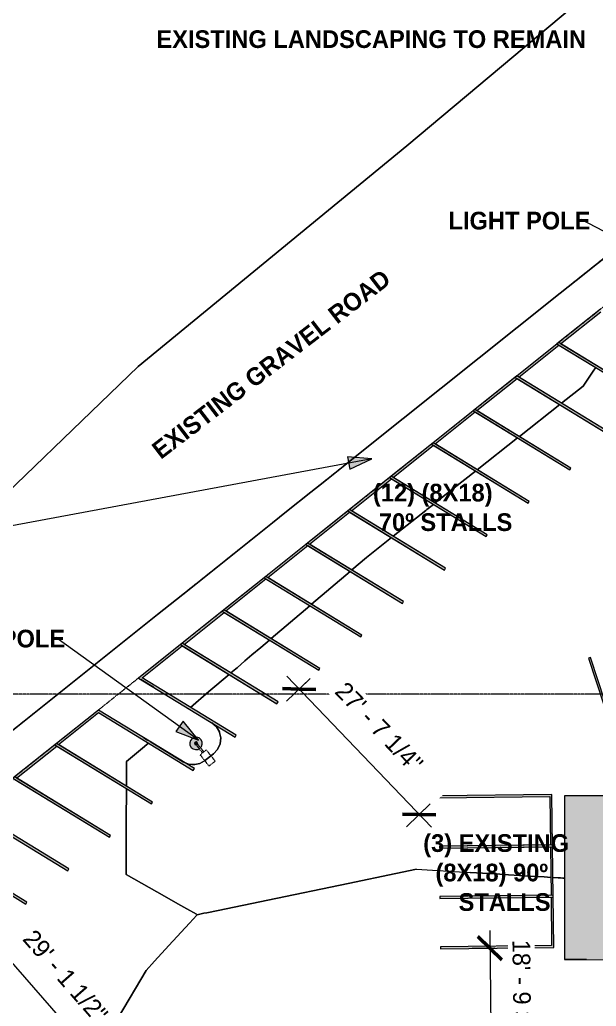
# Model space of a CAD drawing. Header units: inches. Extents: x -5728 to 634, y 9881 to 15115.
# Drawn here: x -3215 to -2115, y 12081 to 13962 of the extents above; entities that cross this region are included whole.
import ezdxf

# ---------------------------------------------------------------- set-up
doc = ezdxf.new("R2010")
doc.units = ezdxf.units.IN
doc.header["$MEASUREMENT"] = 0
for name, pattern in [('Aligning Line 1_8_', [0.25, 0.125, -0.125]), ('Dash_2_', [0.25, 0.125, -0.125]), ('Double Dash 3_8_', [1, 0.375, -0.125, 0.125, -0.125, 0.125, -0.125])]:
    doc.linetypes.add(name, pattern=pattern)
for name, color, linetype, lineweight in [('A-ANNO-DIMS', 211, 'Continuous', 9), ('A-ANNO-DIMS-360', 211, 'Continuous', 9), ('A-ROOF', 132, 'Continuous', 9), ('C-PRKG', 3, 'Continuous', 9), ('C-PRKG-IDEN', 70, 'Continuous', 9), ('C-PROP-LINE', 91, 'Double Dash 3_8_', 9), ('C-TOPO', 7, 'Continuous', 9), ('E-LITE-EQPM', 33, 'Continuous', 9), ('E-LITE-EQPM-HDLN', 30, 'Dash_2_', 9), ('G-ANNO-SYMB', 111, 'Aligning Line 1_8_', 9), ('G-ANNO-TEXT', 231, 'Continuous', 9)]:
    doc.layers.add(name, color=color, linetype=linetype, lineweight=lineweight)
doc.styles.add('Century Gothic', font='', dxfattribs={"height": 33.75})
doc.styles.add('Century Gothic_B', font='', dxfattribs={"height": 33.75})
doc.styles.get('Century Gothic').set_extended_font_data('Century Gothic')
doc.styles.get('Century Gothic_B').set_extended_font_data('Century Gothic', bold=True)
doc.dimstyles.new('OD__1_16__Tol__', dxfattribs={"dimscale": 12, "dimtxt": 35.240679, "dimasz": 3.75, "dimexe": 2.8125, "dimexo": 1.875, "dimgap": 2.8125, "dimtad": 1, "dimdec": 4, "dimrnd": 0.0625, "dimzin": 3, "dimdsep": 46, "dimlunit": 4, "dimtxsty": 'Century Gothic', "dimblk1": 'OBLIQUE', "dimblk2": 'OBLIQUE', "dimsah": 1, "dimcen": 0.09, "dimdle": 2.8125, "dimazin": 0, "dimtfac": 1, "dimtdec": 4, "dimtix": 1, "dimtmove": 0, "dimatfit": 3, "dimfxl": 1, "dimtvp": 1, "dimtfill": 1, "dimfrac": 2, "dimtolj": 1, "dimtzin": 0, "dimarcsym": 2})

# ---------------------------------------------------------------- blocks, each defined once
blk = doc.blocks.new('Walls 1 - Walls 1-1277454-SITE PLAN')
at = {"layer": 'A-ROOF'}
blk.add_hatch(color=254, dxfattribs=at).paths.add_polyline_path([(-1117.1, 10379.2), (-1117, 11208.4), (-1069, 11208.4), (-1069, 11353), (-1117, 11353), (-1116.8, 12482.2), (-2175.1, 12482.3), (-2175.2, 12169.9), (-1958, 12169), (-1956.8, 11915.8), (-1585.5, 11918.8), (-1585.5, 11790.1), (-1578.7, 11790.1), (-1577.8, 11774.1), (-1577.8, 10643), (-1938.6, 10642.4), (-1938.6, 10381.4), (-1197.1, 10379.4)], flags=0)
for p, q in [((-2175.1, 12482.3), (-2175.2, 12169.9)), ((-1116.8, 12482.2), (-2175.1, 12482.3)), ((-2175.2, 12169.9), (-1958, 12169))]:
    blk.add_line(p, q, dxfattribs=at)
blk = doc.blocks.new('321723 - Pavement Markings - Parking - Angled - _8X18_ 70º-1523153-SITE PLAN')
at = {"layer": 'C-PRKG'}
h = blk.add_hatch(color=256, dxfattribs=at)
h.paths.add_polyline_path([(993.3, -203), (997.1, -201.6), (959.1, -103.1), (925.2, -4), (919.4, 0), (964.5, -123.9)], flags=0)
h.paths.add_polyline_path([(1099.2, -201.6), (1027.3, -4), (1061.3, -103.1), (1098.4, -199.4)], flags=0)
h.paths.add_polyline_path([(1025.9, 0), (1024.5, -2), (1027.3, -4)], flags=0)
h.paths.add_polyline_path([(1021.6, 0), (1021.8, -0.2), (1022.3, 0)], flags=0)
h.paths.add_polyline_path([(923.7, 0), (925.2, -4), (1023.1, -4), (1021.6, 0), (936.8, 0)], flags=0)
h.paths.add_polyline_path([(919.4, 0), (922.3, -2), (923.7, 0), (920.1, 0)], flags=0)
h = blk.add_hatch(color=256, dxfattribs=at)
h.paths.add_polyline_path([(1027.3, -4), (1024.5, -2), (1025.9, 0)], flags=0)
h.paths.add_polyline_path([(1095.5, -203), (1099.2, -201.6), (1061.3, -103.1), (1027.3, -4), (1125.2, -4), (1123.8, 0), (1021.6, 0), (1093.9, -198.6)], flags=0)
h.paths.add_polyline_path([(1201.4, -201.6), (1129.5, -4), (1163.4, -103.1), (1200.5, -199.4)], flags=0)
h.paths.add_polyline_path([(1126.6, -2), (1129.5, -4), (1128, 0), (1126.8, -1.8)], flags=0)
h = blk.add_hatch(color=256, dxfattribs=at)
h.paths.add_polyline_path([(1129.5, -4), (1126.6, -2), (1128, 0)], flags=0)
h.paths.add_polyline_path([(1197.6, -203), (1201.4, -201.6), (1163.4, -103.1), (1129.5, -4), (1227.4, -4), (1299.8, -203), (1303.6, -201.6), (1230.2, 0), (1123.8, 0), (1195.8, -197.9)], flags=0)
h = blk.add_hatch(color=256, dxfattribs=at)
h.paths.add_polyline_path([(789, -203), (792.8, -201.6), (754.8, -103.1), (720.8, -4), (715.1, 0), (787.6, -199.2)], flags=0)
h.paths.add_polyline_path([(894.9, -201.6), (824.4, -8.2), (857, -103.1), (894.1, -199.4)], flags=0)
h.paths.add_polyline_path([(817.3, 0), (817.5, -0.2), (818, 0)], flags=0)
h.paths.add_polyline_path([(719.4, 0), (720.8, -4), (818.7, -4), (817.3, 0), (791.3, 0)], flags=0)
h.paths.add_polyline_path([(715.1, 0), (718, -2), (719.4, 0), (715.8, 0)], flags=0)
h.paths.add_polyline_path([(820.1, -2), (823, -4), (821.5, 0), (820.3, -1.8)], flags=0)
h = blk.add_hatch(color=256, dxfattribs=at)
h.paths.add_polyline_path([(891.2, -203), (894.9, -201.6), (856.2, -101), (823, -4), (817.3, 0), (885.2, -186.6)], flags=0)
h.paths.add_polyline_path([(997.1, -201.6), (927.7, -11.4), (959.1, -103.1), (996.2, -199.4)], flags=0)
h.paths.add_polyline_path([(821.5, 0), (823, -4), (920.9, -4), (919.4, 0), (830.8, 0)], flags=0)
h.paths.add_polyline_path([(817.5, -0.2), (820.1, -2), (821.5, 0), (818.2, -0.1)], flags=0)
h.paths.add_polyline_path([(922.3, -2), (925.2, -4), (923.7, 0), (922.4, -1.8)], flags=0)
for p, q in [((817.3, 0), (891.2, -203)), ((894.9, -201.6), (821.5, 0)), ((919.4, 0), (993.3, -203)), ((997.1, -201.6), (923.7, 0)), ((1021.6, 0), (1095.5, -203)), ((1128, 0), (1021.6, 0)), ((1099.2, -201.6), (1025.9, 0)), ((1123.8, 0), (1197.6, -203)), ((1230.2, 0), (1123.8, 0)), ((1201.4, -201.6), (1128, 0)), ((1303.6, -201.6), (1230.2, 0)), ((818.7, -4), (891.2, -203)), ((894.9, -201.6), (823, -4)), ((920.9, -4), (993.3, -203)), ((997.1, -201.6), (925.2, -4)), ((1023.1, -4), (1095.5, -203)), ((1099.2, -201.6), (1027.3, -4)), ((1027.3, -4), (1125.2, -4)), ((1125.2, -4), (1197.6, -203)), ((1201.4, -201.6), (1129.5, -4)), ((1129.5, -4), (1227.4, -4)), ((1227.4, -4), (1299.8, -203)), ((891.2, -203), (894.9, -201.6)), ((891.2, -203), (894.9, -201.6)), ((993.3, -203), (997.1, -201.6)), ((993.3, -203), (997.1, -201.6)), ((1095.5, -203), (1099.2, -201.6)), ((1095.5, -203), (1099.2, -201.6)), ((1197.6, -203), (1201.4, -201.6)), ((1197.6, -203), (1201.4, -201.6)), ((1299.8, -203), (1303.6, -201.6))]:
    blk.add_line(p, q, dxfattribs=at)
blk = doc.blocks.new('321723 - Pavement Markings - Parking - Angled - EXISTING _8X18_ 70º-1523180-SITE PLAN')
at = {"layer": 'C-PRKG'}
h = blk.add_hatch(color=254, dxfattribs=at)
h.paths.add_polyline_path([(0, 0), (102.2, 0), (103.6, 4), (5.7, 4), (77.6, 201.6), (73.9, 203), (3.5, 9.6)], flags=0)
h.paths.add_polyline_path([(106.4, 0), (107.9, 4), (105, 2), (105.6, 1.1)], flags=0)
for p, q in [((73.9, 203), (0, 0)), ((5.7, 4), (77.6, 201.6)), ((77.6, 201.6), (73.9, 203))]:
    blk.add_line(p, q, dxfattribs=at)
blk = doc.blocks.new('321723 - Pavement Markings - Parking - Angled - EXISTING _8X18_ 90º-1523258-SITE PLAN')
at = {"layer": 'C-PRKG'}
h = blk.add_hatch(color=254, dxfattribs=at)
h.paths.add_polyline_path([(100, -216), (99.8, -0.2), (96, 0), (98, -2), (96, -4), (96, -216)], flags=0)
h.paths.add_polyline_path([(96, -4), (96, 0), (0, 0), (0, -216), (4, -216), (4, -4), (96, -4)], flags=0)
h = blk.add_hatch(color=254, dxfattribs=at)
h.paths.add_polyline_path([(196, -216), (196, 0), (192, 0), (194, -2), (192, -4), (192, -216)], flags=0)
h.paths.add_polyline_path([(96, 0), (96, -4), (98, -2), (96, 0)], flags=0)
h.paths.add_polyline_path([(192, -4), (192, 0), (100, 0), (100, -4), (192, -4)], flags=0)
h = blk.add_hatch(color=254, dxfattribs=at)
h.paths.add_polyline_path([(292, -216), (292, 0), (196, 0), (196, -4), (288, -4), (288, -216)], flags=0)
h.paths.add_polyline_path([(194, -2), (192, 0), (192, -4)], flags=0)
for p, q in [((0, 0), (0, -216)), ((100, 0), (0, 0)), ((96, 0), (96, -216)), ((196, 0), (96, 0)), ((100, -216), (100, 0)), ((192, 0), (192, -216)), ((292, 0), (192, 0)), ((196, -216), (196, 0)), ((292, -216), (292, 0)), ((4, -216), (4, -4)), ((4, -4), (96, -4)), ((96, -4), (96, -216)), ((100, -216), (100, -4)), ((100, -4), (192, -4)), ((192, -4), (192, -216)), ((196, -216), (196, -4)), ((196, -4), (288, -4)), ((288, -4), (288, -216)), ((0, -216), (4, -216)), ((96, -216), (100, -216)), ((96, -216), (100, -216)), ((192, -216), (196, -216)), ((192, -216), (196, -216)), ((288, -216), (292, -216))]:
    blk.add_line(p, q, dxfattribs=at)
blk = doc.blocks.new('321723 - Pavement Markings - Parking - Angled - _8X18_ 70º-V6-SITE PLAN')
at = {"layer": 'C-PRKG'}
h = blk.add_hatch(color=256, dxfattribs=at)
h.paths.add_polyline_path([(73.9, -203), (77.6, -201.6), (5.7, -4), (103.6, -4), (102.2, 0), (0, 0), (65.5, -179.9)], flags=0)
h.paths.add_polyline_path([(179.8, -201.6), (107.9, -4), (141.8, -103.1), (178.9, -199.4)], flags=0)
h.paths.add_polyline_path([(105, -2), (107.9, -4), (106.4, 0), (105.1, -1.8)], flags=0)
h = blk.add_hatch(color=256, dxfattribs=at)
h.paths.add_polyline_path([(107.9, -4), (105, -2), (106.4, 0)], flags=0)
h.paths.add_polyline_path([(210, -4), (244, -103.1), (281.1, -199.3), (216.5, -21.6)], flags=0)
h.paths.add_polyline_path([(208.6, 0), (207.2, -2), (210, -4)], flags=0)
h.paths.add_polyline_path([(204.3, 0), (204.6, -0.2), (205, 0)], flags=0)
h.paths.add_polyline_path([(176, -203), (179.8, -201.6), (141.8, -103.1), (107.9, -4), (205.8, -4), (204.3, 0), (102.2, 0), (163.7, -169)], flags=0)
h = blk.add_hatch(color=256, dxfattribs=at)
h.paths.add_polyline_path([(210, -4), (207.2, -2), (208.6, 0)], flags=0)
h.paths.add_polyline_path([(278.2, -203), (282, -201.6), (242.6, -99.1), (210, -4), (307.9, -4), (306.5, 0), (204.3, 0), (249.7, -124.6)], flags=0)
h.paths.add_polyline_path([(384.1, -201.6), (314.5, -10.8), (347.4, -106.5), (383.2, -199.4)], flags=0)
h.paths.add_polyline_path([(309.3, -2), (312.2, -4), (310.7, 0), (309.5, -1.8)], flags=0)
h = blk.add_hatch(color=256, dxfattribs=at)
h.paths.add_polyline_path([(312.2, -4), (309.3, -2), (310.7, 0)], flags=0)
h.paths.add_polyline_path([(380.4, -203), (384.1, -201.6), (346.2, -103.1), (312.2, -4), (410.1, -4), (408.6, 0), (326.1, 0), (326.1, 0), (306.5, 0), (354.4, -131.7)], flags=0)
h.paths.add_polyline_path([(486.3, -201.6), (414.4, -4), (448.3, -103.1), (485.5, -199.7)], flags=0)
h.paths.add_polyline_path([(411.5, -2), (414.4, -4), (412.9, 0), (411.6, -1.8)], flags=0)
h = blk.add_hatch(color=256, dxfattribs=at)
h.paths.add_polyline_path([(414.4, -4), (411.5, -2), (412.9, 0)], flags=0)
h.paths.add_polyline_path([(516.5, -4), (550.5, -103.1), (587.6, -199.3), (527.1, -33.1)], flags=0)
h.paths.add_polyline_path([(515.1, 0), (513.7, -2), (516.5, -4)], flags=0)
h.paths.add_polyline_path([(510.8, 0), (511, -0.2), (511.5, 0)], flags=0)
h.paths.add_polyline_path([(482.5, -203), (486.3, -201.6), (448.3, -103.1), (414.4, -4), (512.3, -4), (510.8, 0), (408.6, 0), (458.1, -135.9)], flags=0)
h = blk.add_hatch(color=256, dxfattribs=at)
h.paths.add_polyline_path([(516.5, -4), (513.7, -2), (515.1, 0), (515.3, -0.7)], flags=0)
h.paths.add_polyline_path([(584.7, -203), (588.4, -201.6), (550.5, -103.1), (516.5, -4), (614.4, -4), (613, 0), (510.8, 0), (571.2, -166)], flags=0)
h.paths.add_polyline_path([(690.6, -201.6), (618.7, -4), (652.6, -103.1), (689.7, -199.4)], flags=0)
h.paths.add_polyline_path([(615.8, -2), (618.7, -4), (617.2, 0), (615.9, -1.8)], flags=0)
h = blk.add_hatch(color=256, dxfattribs=at)
h.paths.add_polyline_path([(618.7, -4), (615.8, -2), (617.2, 0), (618.5, -3.5)], flags=0)
h.paths.add_polyline_path([(686.8, -203), (690.6, -201.6), (652.6, -103.1), (618.7, -4), (716.6, -4), (715.1, 0), (613, 0), (662.4, -135.8)], flags=0)
h.paths.add_polyline_path([(792.8, -201.6), (721.6, -6.2), (754.8, -103.1), (791.9, -199.4)], flags=0)
h.paths.add_polyline_path([(718, -2), (720.8, -4), (719.4, 0), (718.1, -1.8)], flags=0)
h = blk.add_hatch(color=256, dxfattribs=at)
h.paths.add_polyline_path([(720.8, -4), (718, -2), (719.4, 0)], flags=0)
h.paths.add_polyline_path([(823, -4), (857, -103.1), (894.1, -199.3), (824.8, -8.9)], flags=0)
h.paths.add_polyline_path([(821.5, 0), (820.1, -2), (823, -4), (822.1, -1.5)], flags=0)
h.paths.add_polyline_path([(817.3, 0), (817.5, -0.2), (818, 0)], flags=0)
h.paths.add_polyline_path([(789, -203), (792.8, -201.6), (754.8, -103.1), (720.8, -4), (818.7, -4), (817.3, 0), (715.1, 0), (769.9, -150.5)], flags=0)
h = blk.add_hatch(color=256, dxfattribs=at)
h.paths.add_polyline_path([(823, -4), (820.1, -2), (821.5, 0), (822.5, -2.7)], flags=0)
h.paths.add_polyline_path([(891.2, -203), (894.9, -201.6), (857, -103.1), (823, -4), (920.9, -4), (919.4, 0), (817.3, 0), (859.6, -116.4)], flags=0)
h.paths.add_polyline_path([(997.1, -201.6), (925.2, -4), (959.1, -103.1), (996.2, -199.4)], flags=0)
h.paths.add_polyline_path([(922.3, -2), (925.2, -4), (923.7, 0), (922.4, -1.8)], flags=0)
h = blk.add_hatch(color=256, dxfattribs=at)
h.paths.add_polyline_path([(925.2, -4), (922.3, -2), (923.7, 0)], flags=0)
h.paths.add_polyline_path([(1027.3, -4), (1061.3, -103.1), (1098.4, -199.3), (1035.7, -26.9)], flags=0)
h.paths.add_polyline_path([(1025.9, 0), (1024.5, -2), (1027.3, -4)], flags=0)
h.paths.add_polyline_path([(1021.6, 0), (1021.8, -0.2), (1022.3, 0)], flags=0)
h.paths.add_polyline_path([(993.3, -203), (997.1, -201.6), (959.1, -103.1), (925.2, -4), (1023.1, -4), (1021.6, 0), (919.4, 0), (992.1, -199.5)], flags=0)
h = blk.add_hatch(color=256, dxfattribs=at)
h.paths.add_polyline_path([(1027.3, -4), (1024.5, -2), (1025.9, 0)], flags=0)
h.paths.add_polyline_path([(1095.5, -203), (1099.2, -201.6), (1061.3, -103.1), (1027.3, -4), (1125.2, -4), (1123.8, 0), (1021.6, 0), (1074.3, -144.7)], flags=0)
h.paths.add_polyline_path([(1201.4, -201.6), (1129.5, -4), (1163.4, -103.1), (1201.3, -201.3)], flags=0)
h.paths.add_polyline_path([(1126.6, -2), (1129.5, -4), (1128, 0), (1126.8, -1.8)], flags=0)
for p, q in [((0, 0), (73.9, -203)), ((106.4, 0), (0, 0)), ((102.2, 0), (176, -203)), ((208.6, 0), (102.2, 0)), ((179.8, -201.6), (106.4, 0)), ((204.3, 0), (278.2, -203)), ((310.7, 0), (204.3, 0)), ((282, -201.6), (208.6, 0)), ((306.5, 0), (380.4, -203)), ((412.9, 0), (306.5, 0)), ((384.1, -201.6), (310.7, 0)), ((408.6, 0), (482.5, -203)), ((515.1, 0), (408.6, 0)), ((486.3, -201.6), (412.9, 0)), ((510.8, 0), (584.7, -203)), ((617.2, 0), (510.8, 0)), ((588.4, -201.6), (515.1, 0)), ((613, 0), (686.8, -203)), ((719.4, 0), (613, 0)), ((690.6, -201.6), (617.2, 0)), ((715.1, 0), (789, -203)), ((821.5, 0), (715.1, 0)), ((792.8, -201.6), (719.4, 0)), ((817.3, 0), (891.2, -203)), ((923.7, 0), (817.3, 0)), ((894.9, -201.6), (821.5, 0)), ((919.4, 0), (993.3, -203)), ((1025.9, 0), (919.4, 0)), ((997.1, -201.6), (923.7, 0)), ((1021.6, 0), (1095.5, -203)), ((1128, 0), (1021.6, 0)), ((1099.2, -201.6), (1025.9, 0)), ((77.6, -201.6), (5.7, -4)), ((5.7, -4), (103.6, -4)), ((103.6, -4), (176, -203)), ((179.8, -201.6), (107.9, -4)), ((107.9, -4), (205.8, -4)), ((205.8, -4), (278.2, -203)), ((282, -201.6), (210, -4)), ((210, -4), (307.9, -4)), ((307.9, -4), (380.4, -203)), ((384.1, -201.6), (312.2, -4)), ((312.2, -4), (410.1, -4)), ((410.1, -4), (482.5, -203)), ((486.3, -201.6), (414.4, -4)), ((414.4, -4), (512.3, -4)), ((512.3, -4), (584.7, -203)), ((588.4, -201.6), (516.5, -4)), ((516.5, -4), (614.4, -4)), ((614.4, -4), (686.8, -203)), ((690.6, -201.6), (618.7, -4)), ((618.7, -4), (716.6, -4)), ((716.6, -4), (789, -203)), ((792.8, -201.6), (720.8, -4)), ((720.8, -4), (818.7, -4)), ((818.7, -4), (891.2, -203)), ((894.9, -201.6), (823, -4)), ((823, -4), (920.9, -4)), ((920.9, -4), (993.3, -203)), ((997.1, -201.6), (925.2, -4)), ((925.2, -4), (1023.1, -4)), ((1023.1, -4), (1095.5, -203)), ((1099.2, -201.6), (1027.3, -4)), ((1027.3, -4), (1125.2, -4)), ((73.9, -203), (77.6, -201.6)), ((176, -203), (179.8, -201.6)), ((176, -203), (179.8, -201.6)), ((278.2, -203), (282, -201.6)), ((278.2, -203), (282, -201.6)), ((380.4, -203), (384.1, -201.6)), ((380.4, -203), (384.1, -201.6)), ((482.5, -203), (486.3, -201.6)), ((482.5, -203), (486.3, -201.6)), ((584.7, -203), (588.4, -201.6)), ((584.7, -203), (588.4, -201.6)), ((686.8, -203), (690.6, -201.6)), ((686.8, -203), (690.6, -201.6)), ((789, -203), (792.8, -201.6)), ((789, -203), (792.8, -201.6)), ((891.2, -203), (894.9, -201.6)), ((891.2, -203), (894.9, -201.6))]:
    blk.add_line(p, q, dxfattribs=at)
blk = doc.blocks.new('265613 - Lighting Poles and Standards - Parking Lot - Generic - 265613 - Lighting Poles and Standards - Parking Lot - Generic-1566120-SITE PLAN')
at = {"layer": 'E-LITE-EQPM'}
h = blk.add_hatch(color=256, dxfattribs=at)
h.paths.add_polyline_path([(6.6, -22.5), (4.3, -21.3), (2.3, -20.7), (-0.4, -20.5), (-2.4, -20.7), (-4.9, -21.5), (-7.1, -22.8), (-8.5, -24), (-10, -25.8), (-11.3, -28.4), (-11.8, -30.1), (-12, -32.4), (-11.8, -34.8), (-11.1, -37), (-10, -39.1), (-8.5, -40.9), (-6.7, -42.4), (-4.3, -43.6), (-2.4, -44.2), (0.3, -44.4), (2.3, -44.2), (4.9, -43.3), (6.6, -42.4), (8.4, -40.9), (9.9, -39.1), (11, -37), (11.7, -34.8), (11.9, -32.1), (11.7, -30.1), (11, -27.8), (9.6, -25.4), (8.4, -24)], flags=0)
h.paths.add_polyline_path([(2.1, -30.3), (2.6, -30.9), (2.9, -31.7), (2.9, -32.5), (2.9, -33.2), (2.6, -33.9), (1.8, -34.8), (1.5, -35), (0.7, -35.3), (-0.2, -35.4), (-1, -35.3), (-1.9, -34.8), (-2.2, -34.5), (-2.6, -33.9), (-2.9, -33.2), (-3, -32.3), (-2.9, -31.7), (-2.6, -30.9), (-2.1, -30.3), (-1.5, -29.8), (-0.8, -29.5), (0.1, -29.5), (0.8, -29.6), (1.5, -29.8)], flags=0)
blk.add_hatch(color=256, dxfattribs=at).paths.add_polyline_path([(2.1, -30.3), (1.5, -29.8), (0.7, -29.5), (0, -29.4), (-0.8, -29.5), (-1.5, -29.8), (-2.2, -30.3), (-2.7, -31), (-2.9, -31.7), (-3, -32.4), (-2.9, -33.2), (-2.6, -33.9), (-1.9, -34.8), (-1.5, -35), (-0.8, -35.3), (0, -35.4), (0.7, -35.3), (1.8, -34.8), (2.1, -34.6), (2.6, -33.9), (2.9, -33.2), (3, -32.4), (2.9, -31.7), (2.6, -30.9), (2.1, -30.4)], flags=0)
blk.add_line((-1.7, -10.7), (1.6, -10.7), dxfattribs=at)
for radius, start, end in [(12, 360, 180), (12, 180, 360), (3, 360, 180), (3, 180, 360)]:
    blk.add_arc((0, -32.4), radius, start, end, dxfattribs=at)
at = {"layer": 'E-LITE-EQPM-HDLN'}
for p, q in [((-7.5, -10.7), (-7.5, 16.9)), ((-7.5, 16.9), (7.4, 16.9)), ((7.4, 16.9), (7.4, -10.7)), ((7.4, -10.7), (-7.5, -10.7)), ((-1.5, -10.7), (-1.5, -29.8)), ((1.5, -10.7), (1.5, -29.8))]:
    blk.add_line(p, q, dxfattribs=at)
blk = doc.blocks.new('Family - ___-1416994-SITE PLAN')
at = {"layer": 'C-PROP-LINE'}
blk.add_line((-933.8, 14438.2), (-4387, 11682.6), dxfattribs=at)
blk = doc.blocks.new('Family - ___-1442676-SITE PLAN')
at = {"layer": 'C-PROP-LINE'}
blk.add_line((-924.2, 14353.7), (-4154.5, 11776), dxfattribs=at)
blk = doc.blocks.new('DIMBLOCK2-SITE PLAN')
at = {"layer": 'A-ANNO-DIMS-360', "lineweight": 50}
for p, q in [((-2317.7, 12191.3), (-2340.4, 12213.6)), ((-2317.7, 12191.3), (-2294.9, 12169.1)), ((-2315.1, 11966.2), (-2337.8, 11988.4)), ((-2315.1, 11966.2), (-2292.3, 11944))]:
    blk.add_line(p, q, dxfattribs=at)
at = {"layer": 'A-ANNO-DIMS-360'}
for p, q in [((-2318, 12225.1), (-2314.7, 11932.4)), ((-2308.3, 12191.4), (-2351.4, 12191)), ((-2317.7, 12191.3), (-2308.3, 12191.4)), ((-2314.5, 11966.2), (-2348.8, 11965.8)), ((-2315.1, 11966.2), (-2314.5, 11966.2))]:
    blk.add_line(p, q, dxfattribs=at)
at = {"layer": 'A-ANNO-DIMS-360', "color": 0, "insert": (-2240.8, 12208), "char_height": 33.75, "width": 308.104, "attachment_point": 1, "rotation": 270.6523, "line_spacing_factor": 0.984502, "style": 'Century Gothic', "bg_fill": 3, "box_fill_scale": 1.25, "bg_fill_color": 256, "bg_fill_true_color": 13158600, "bg_fill_transparency": 0}
blk.add_mtext('18\' - 9 3/16"', dxfattribs=at)
blk = doc.blocks.new('_Oblique')
at = {"color": 0, "linetype": 'ByBlock', "lineweight": -2}
blk.add_line((-0.5, -0.5), (0.5, 0.5), dxfattribs=at)
blk = doc.blocks.new('DIMBLOCK3-SITE PLAN')
at = {"layer": 'A-ANNO-DIMS-360'}
for p, q in [((-3305, 12249.7), (-3030.4, 11935.9)), ((-3425.7, 12099.2), (-3257.3, 12246.5)), ((-3282.7, 12224.3), (-3425.7, 12099.2)), ((-3195.5, 11836.2), (-3027.2, 11983.5)), ((-3052.6, 11961.3), (-3195.5, 11836.2))]:
    blk.add_line(p, q, dxfattribs=at)
at = {"layer": 'A-ANNO-DIMS-360', "lineweight": 50}
for p, q in [((-3282.7, 12224.3), (-3314.5, 12226.4)), ((-3282.7, 12224.3), (-3251, 12222.2)), ((-3052.6, 11961.3), (-3084.3, 11963.4)), ((-3052.6, 11961.3), (-3020.8, 11959.2))]:
    blk.add_line(p, q, dxfattribs=at)
at = {"layer": 'A-ANNO-DIMS-360', "color": 0, "insert": (-3185.6, 12230.2), "char_height": 33.75, "width": 276.555, "attachment_point": 1, "rotation": 311.1855, "line_spacing_factor": 0.984502, "style": 'Century Gothic', "bg_fill": 3, "box_fill_scale": 1.25, "bg_fill_color": 256, "bg_fill_true_color": 13158600, "bg_fill_transparency": 0}
blk.add_mtext('29\' - 1 1/2"', dxfattribs=at)
blk = doc.blocks.new('DIMBLOCK4-SITE PLAN')
at = {"layer": 'A-ANNO-DIMS-360'}
for p, q in [((-2660.3, 12706.1), (-2705.9, 12662.4)), ((-2429.2, 12422), (-2704.9, 12710.2)), ((-2681.5, 12685.8), (-2660.3, 12706.1)), ((-2431.3, 12466.7), (-2476.9, 12423.1)), ((-2452.5, 12446.4), (-2431.3, 12466.7))]:
    blk.add_line(p, q, dxfattribs=at)
at = {"layer": 'A-ANNO-DIMS-360', "lineweight": 50}
for p, q in [((-2681.5, 12685.8), (-2713.3, 12686.5)), ((-2681.5, 12685.8), (-2649.7, 12685.1)), ((-2452.5, 12446.4), (-2484.3, 12447.1)), ((-2452.5, 12446.4), (-2420.7, 12445.7))]:
    blk.add_line(p, q, dxfattribs=at)
at = {"layer": 'A-ANNO-DIMS-360', "color": 0, "insert": (-2591, 12702.6), "char_height": 33.75, "width": 276.555, "attachment_point": 1, "rotation": 313.7305, "line_spacing_factor": 0.984502, "style": 'Century Gothic', "bg_fill": 3, "box_fill_scale": 1.25, "bg_fill_color": 256, "bg_fill_true_color": 13158600, "bg_fill_transparency": 0}
blk.add_mtext('27\' - 7 1/4"', dxfattribs=at)

msp = doc.modelspace()

# ---------------------------------------------------------------- hatches: boundary and pattern name
at = {"layer": 'G-ANNO-TEXT', "lineweight": 20}
msp.add_hatch(color=147, dxfattribs=at).paths.add_polyline_path([(-2542.70002, 13124.97155), (-2589.14565, 13128.60364), (-2584.73916, 13104.89422)], flags=0)
at = {"layer": 'G-ANNO-TEXT'}
msp.add_hatch(color=256, dxfattribs=at).paths.add_polyline_path([(-2873.34842, 12588.24982), (-2902.87257, 12624.28748), (-2916.93592, 12604.69727)], flags=0)

# ---------------------------------------------------------------- linework, layer by layer
at = {"layer": 'C-TOPO'}
for p, q in [((-2476.16803, 13722.06592), (-1986.70313, 14131.94531)), ((-1986.70313, 14131.94531), (-2476.16803, 13722.06592)), ((-2988.87854, 13301.0083), (-2476.16803, 13722.06592)), ((-2476.16803, 13722.06592), (-2988.87854, 13301.0083)), ((-2041.94952, 13553.87988), (-2153.21851, 13465.09131)), ((-2153.21851, 13465.09131), (-2041.94952, 13553.87988)), ((-2153.21851, 13465.09131), (-2183.26282, 13441.11768)), ((-2183.26282, 13441.11768), (-2153.21851, 13465.09131)), ((-2183.26282, 13441.11768), (-2265.38379, 13375.58789)), ((-2265.38379, 13375.58789), (-2183.26282, 13441.11768)), ((-2122.1751, 13397.74971), (-2121.7262, 13398.1084)), ((-2121.7262, 13398.1084), (-2122.1751, 13397.74971)), ((-2121.7262, 13398.1084), (-2117.71069, 13401.31201)), ((-2117.71069, 13401.31201), (-2121.7262, 13398.1084)), ((-2265.38379, 13375.58789), (-2337.87286, 13317.74414)), ((-2337.87286, 13317.74414), (-2265.38379, 13375.58789)), ((-2170.73438, 13359.00146), (-2168.14942, 13361.06386)), ((-2168.14942, 13361.06386), (-2170.73438, 13359.00146)), ((-2337.87286, 13317.74414), (-2555.4754, 13144.10449)), ((-2555.4754, 13144.10449), (-2337.87286, 13317.74414)), ((-3060.5636, 13231.94385), (-2988.87854, 13301.0083)), ((-2988.87854, 13301.0083), (-3060.5636, 13231.94385)), ((-2118.94666, 13294.02539), (-2139.58154, 13263.71191)), ((-2139.58154, 13263.71191), (-2118.94666, 13294.02539)), ((-2115.67444, 13298.83261), (-2118.94666, 13294.02539)), ((-2118.94666, 13294.02539), (-2115.67444, 13298.83261)), ((-2139.58154, 13263.71191), (-2181.04495, 13230.95466)), ((-2181.04495, 13230.95466), (-2139.58154, 13263.71191)), ((-3545.05298, 12765.16113), (-3060.5636, 13231.94385)), ((-3060.5636, 13231.94385), (-3545.05298, 12765.16113)), ((-2184.39104, 13228.31116), (-2261.35102, 13167.51062)), ((-2261.35102, 13167.51062), (-2184.39104, 13228.31116)), ((-2264.69711, 13164.86712), (-2341.65709, 13104.06658)), ((-2341.65709, 13104.06658), (-2264.69711, 13164.86712)), ((-2555.4754, 13144.10449), (-2594.69861, 13112.80664)), ((-2594.69861, 13112.80664), (-2555.4754, 13144.10449)), ((-2594.69861, 13112.80664), (-2635.84497, 13079.97363)), ((-2635.84497, 13079.97363), (-2594.69861, 13112.80664)), ((-2345.00318, 13101.42308), (-2385.61652, 13069.3374)), ((-2385.61652, 13069.3374), (-2345.00318, 13101.42308)), ((-2635.84497, 13079.97363), (-2658.96808, 13061.521)), ((-2658.96808, 13061.521), (-2635.84497, 13079.97363)), ((-2508.11572, 13089.78369), (-2507.81829, 13090.02029)), ((-2507.81829, 13090.02029), (-2508.11572, 13089.78369)), ((-2658.96808, 13061.521), (-2705.78833, 13024.16016)), ((-2705.78833, 13024.16016), (-2658.96808, 13061.521)), ((-2385.61652, 13069.3374), (-2421.96306, 13040.62248)), ((-2421.96306, 13040.62248), (-2385.61652, 13069.3374)), ((-2705.78833, 13024.16016), (-2732.65814, 13002.71924)), ((-2732.65814, 13002.71924), (-2705.78833, 13024.16016)), ((-2439.83789, 13026.50098), (-2502.26885, 12977.17827)), ((-2502.26885, 12977.17827), (-2439.83789, 13026.50098)), ((-2438.06323, 13027.90283), (-2439.83789, 13026.50098)), ((-2439.83789, 13026.50098), (-2438.06323, 13027.90283)), ((-2425.30914, 13037.97897), (-2438.06323, 13027.90283)), ((-2438.06323, 13027.90283), (-2425.30914, 13037.97897)), ((-2732.65814, 13002.71924), (-2891.60596, 12875.88574)), ((-2891.60596, 12875.88574), (-2732.65814, 13002.71924)), ((-2505.61492, 12974.53475), (-2553.36182, 12936.81299)), ((-2553.36182, 12936.81299), (-2505.61492, 12974.53475)), ((-2553.36182, 12936.81299), (-2581.32885, 12912.97328)), ((-2581.32885, 12912.97328), (-2553.36182, 12936.81299)), ((-2584.53225, 12910.24264), (-2658.21028, 12847.4379)), ((-2658.21028, 12847.4379), (-2584.53225, 12910.24264)), ((-2891.60596, 12875.88574), (-2951.66345, 12827.96191)), ((-2951.66345, 12827.96191), (-2891.60596, 12875.88574)), ((-2661.41367, 12844.70725), (-2735.09171, 12781.90251)), ((-2735.09171, 12781.90251), (-2661.41367, 12844.70725)), ((-2951.66345, 12827.96191), (-3407.65906, 12464.09326)), ((-3407.65906, 12464.09326), (-2951.66345, 12827.96191)), ((-2738.2951, 12779.17187), (-2754.78992, 12765.11133)), ((-2754.78992, 12765.11133), (-2738.2951, 12779.17187)), ((-2754.78992, 12765.11133), (-2771.62628, 12750.76025)), ((-2771.62628, 12750.76025), (-2754.78992, 12765.11133)), ((-2784.96039, 12739.39307), (-2800.15723, 12726.43945)), ((-2800.15723, 12726.43945), (-2784.96039, 12739.39307)), ((-2771.62628, 12750.76025), (-2784.96039, 12739.39307)), ((-2784.96039, 12739.39307), (-2771.62628, 12750.76025)), ((-2802.49768, 12724.44434), (-2811.97322, 12716.36718)), ((-2811.97322, 12716.36718), (-2802.49768, 12724.44434)), ((-2800.15723, 12726.43945), (-2802.49768, 12724.44434)), ((-2802.49768, 12724.44434), (-2800.15723, 12726.43945)), ((-2959.33337, 12689.18408), (-2983.88342, 12704.17676)), ((-2983.88342, 12704.17676), (-2959.33337, 12689.18408)), ((-2815.17661, 12713.63654), (-2853.62842, 12680.85938)), ((-2853.62842, 12680.85938), (-2815.17661, 12713.63654)), ((-2853.62842, 12680.85938), (-2888.8547, 12650.83182)), ((-2888.8547, 12650.83182), (-2853.62842, 12680.85938)), ((-2892.05823, 12648.10107), (-2892.76423, 12648.5324)), ((-2892.76423, 12648.5324), (-2892.05823, 12648.10107)), ((-2848.58711, 12621.55452), (-2849.52191, 12622.125)), ((-2849.52191, 12622.125), (-2848.58711, 12621.55452)), ((-2839.5368, 12613.85596), (-2848.30167, 12621.38021)), ((-2848.30167, 12621.38021), (-2839.5368, 12613.85596)), ((-2833.60602, 12603.94189), (-2839.5368, 12613.85596)), ((-2839.5368, 12613.85596), (-2833.60602, 12603.94189)), ((-2978.70689, 12593.21736), (-2977.79041, 12592.6582)), ((-2977.79041, 12592.6582), (-2978.70689, 12593.21736)), ((-2977.79041, 12592.6582), (-2970.93567, 12588.47168)), ((-2970.93567, 12588.47168), (-2977.79041, 12592.6582)), ((-2965.90924, 12585.40283), (-2970.93567, 12588.47168)), ((-2965.90924, 12585.40283), (-2970.93567, 12588.47168)), ((-2833.37842, 12602.90918), (-2833.60602, 12603.94189)), ((-2833.60602, 12603.94189), (-2833.37842, 12602.90918)), ((-2831.12073, 12592.65967), (-2833.37842, 12602.90918)), ((-2833.37842, 12602.90918), (-2831.12073, 12592.65967)), ((-2832.33691, 12581.17236), (-2831.12073, 12592.65967)), ((-2831.12073, 12592.65967), (-2832.33691, 12581.17236)), ((-2984.09747, 12569.98535), (-3010.88782, 12547.27588)), ((-3010.88782, 12547.27588), (-2984.09747, 12569.98535)), ((-2980.78363, 12572.79346), (-2984.09747, 12569.98535)), ((-2984.09747, 12569.98535), (-2980.78363, 12572.79346)), ((-2972.55066, 12579.77197), (-2980.78363, 12572.79346)), ((-2980.78363, 12572.79346), (-2972.55066, 12579.77197)), ((-2969.12316, 12582.67794), (-2972.55066, 12579.77197)), ((-2972.55066, 12579.77197), (-2969.12316, 12582.67794)), ((-2965.90924, 12585.40283), (-2902.73364, 12546.82178)), ((-2902.73364, 12546.82178), (-2965.90924, 12585.40283)), ((-2845.00415, 12562.2085), (-2837.12915, 12570.66064)), ((-2837.12915, 12570.66064), (-2845.00415, 12562.2085)), ((-2837.12915, 12570.66064), (-2832.33691, 12581.17236)), ((-2832.33691, 12581.17236), (-2837.12915, 12570.66064)), ((-2861.91046, 12549.09814), (-2845.00415, 12562.2085)), ((-2845.00415, 12562.2085), (-2861.91046, 12549.09814)), ((-3010.88782, 12547.27588), (-3011.10507, 12500.51715)), ((-3011.10507, 12500.51715), (-3010.88782, 12547.27588)), ((-2902.73057, 12546.82049), (-2892.7478, 12542.63232)), ((-2892.7478, 12542.63232), (-2902.73057, 12546.82049)), ((-2892.7478, 12542.63232), (-2885.9068, 12541.979)), ((-2885.9068, 12541.979), (-2892.7478, 12542.63232)), ((-2885.9068, 12541.979), (-2881.96765, 12541.60254)), ((-2881.96765, 12541.60254), (-2885.9068, 12541.979)), ((-2881.96765, 12541.60254), (-2880.44055, 12541.92188)), ((-2880.44055, 12541.92188), (-2881.96765, 12541.60254)), ((-2880.44055, 12541.92188), (-2874.54108, 12543.15967)), ((-2874.54108, 12543.15967), (-2880.44055, 12541.92188)), ((-2874.54108, 12543.15967), (-2871.36896, 12543.82471)), ((-2871.36896, 12543.82471), (-2874.54108, 12543.15967)), ((-2871.36896, 12543.82471), (-2861.91046, 12549.09814)), ((-2861.91046, 12549.09814), (-2871.36896, 12543.82471)), ((-3011.12678, 12495.84353), (-3011.41736, 12433.30225)), ((-3011.41736, 12433.30225), (-3011.12678, 12495.84353)), ((-3011.41736, 12433.30225), (-3011.69348, 12373.86768)), ((-3011.69348, 12373.86768), (-3011.41736, 12433.30225)), ((-3011.69348, 12373.86768), (-3011.75629, 12360.35449)), ((-3011.75629, 12360.35449), (-3011.69348, 12373.86768)), ((-3011.75629, 12360.35449), (-3011.87915, 12333.91113)), ((-3011.87915, 12333.91113), (-3011.75629, 12360.35449)), ((-3011.87915, 12333.91113), (-3011.88867, 12331.86035)), ((-3011.88867, 12331.86035), (-3011.87915, 12333.91113)), ((-3011.88867, 12331.86035), (-2938.69812, 12290.70557)), ((-2938.69812, 12290.70557), (-3011.88867, 12331.86035)), ((-2496.9646, 12333.81006), (-2587.7677, 12315.02197)), ((-2587.7677, 12315.02197), (-2496.9646, 12333.81006)), ((-2457.72034, 12341.93115), (-2496.9646, 12333.81006)), ((-2496.9646, 12333.81006), (-2457.72034, 12341.93115)), ((-2457.72034, 12341.93115), (-2355.0802, 12335.77002)), ((-2457.72034, 12341.93115), (-2355.0802, 12335.77002)), ((-2319.37573, 12333.62695), (-2355.0802, 12335.77002)), ((-2355.0802, 12335.77002), (-2319.37573, 12333.62695)), ((-2298.72784, 12332.3877), (-2319.37573, 12333.62695)), ((-2319.37573, 12333.62695), (-2298.72784, 12332.3877)), ((-2281.98669, 12331.38281), (-2298.72784, 12332.3877)), ((-2298.72784, 12332.3877), (-2281.98669, 12331.38281)), ((-2240.1297, 12328.87061), (-2281.98669, 12331.38281)), ((-2281.98669, 12331.38281), (-2240.1297, 12328.87061)), ((-2214.12103, 12327.30908), (-2240.1297, 12328.87061)), ((-2240.1297, 12328.87061), (-2214.12103, 12327.30908)), ((-2201.27756, 12326.53788), (-2214.12103, 12327.30908)), ((-2214.12103, 12327.30908), (-2201.27756, 12326.53788)), ((-2187.16443, 12325.69043), (-2197.27456, 12326.29751)), ((-2197.27456, 12326.29751), (-2187.16443, 12325.69043)), ((-2183.13629, 12325.44873), (-2187.16443, 12325.69043)), ((-2187.16443, 12325.69043), (-2183.13629, 12325.44873)), ((-2178.11096, 12325.14697), (-2183.13629, 12325.44873)), ((-2183.13629, 12325.44873), (-2178.11096, 12325.14697)), ((-2175.14813, 12324.96973), (-2178.11096, 12325.14697)), ((-2178.11096, 12325.14697), (-2175.14813, 12324.96973)), ((-2175.14813, 12324.96973), (-2175.14791, 12326.24566)), ((-2587.7677, 12315.02197), (-2741.20203, 12283.27368)), ((-2741.20203, 12283.27368), (-2587.7677, 12315.02197)), ((-2938.69812, 12290.70557), (-2913.16882, 12276.3501)), ((-2913.16882, 12276.3501), (-2938.69812, 12290.70557)), ((-2913.16882, 12276.3501), (-2895.95709, 12266.67188)), ((-2895.95709, 12266.67188), (-2913.16882, 12276.3501)), ((-2741.20203, 12283.27368), (-2836.28467, 12263.6001)), ((-2836.28467, 12263.6001), (-2741.20203, 12283.27368)), ((-2895.95709, 12266.67188), (-2877.7262, 12256.4209)), ((-2877.7262, 12256.4209), (-2895.95709, 12266.67188)), ((-2876.80389, 12254.42944), (-2890.85632, 12239.13208)), ((-2890.85632, 12239.13208), (-2876.80389, 12254.42944)), ((-2877.7262, 12256.4209), (-2875.91162, 12255.40063)), ((-2875.91162, 12255.40063), (-2877.7262, 12256.4209)), ((-2875.91162, 12255.40063), (-2876.80389, 12254.42944)), ((-2876.80389, 12254.42944), (-2875.91162, 12255.40063)), ((-2863.48792, 12257.9707), (-2875.91162, 12255.40063)), ((-2875.91162, 12255.40063), (-2863.48792, 12257.9707)), ((-2857.68787, 12259.17114), (-2863.48792, 12257.9707)), ((-2863.48792, 12257.9707), (-2857.68787, 12259.17114)), ((-2836.28467, 12263.6001), (-2857.68787, 12259.17114)), ((-2857.68787, 12259.17114), (-2836.28467, 12263.6001)), ((-2890.85632, 12239.13208), (-2930.09198, 12196.42017)), ((-2930.09198, 12196.42017), (-2890.85632, 12239.13208)), ((-2930.09198, 12196.42017), (-2957.50415, 12166.57983)), ((-2957.50415, 12166.57983), (-2930.09198, 12196.42017)), ((-2957.50415, 12166.57983), (-2973.55481, 12149.10718)), ((-2973.55481, 12149.10718), (-2957.50415, 12166.57983)), ((-2133.08313, 12169.7124), (-2175.16498, 12169.88013)), ((-2973.55481, 12149.10718), (-3026.20331, 12060.22632)), ((-3026.20331, 12060.22632), (-2973.55481, 12149.10718))]:
    msp.add_line(p, q, dxfattribs=at)
at = {"layer": 'G-ANNO-SYMB'}
msp.add_line((-928.96125, 12676.11249), (-4352.65591, 12676.11249), dxfattribs=at)
at = {"layer": 'G-ANNO-TEXT'}
for p, q in [((-1816.67364, 13411.17533), (-2143.45424, 13581.08778)), ((-2873.34842, 12588.24982), (-3145.81451, 12783.84673)), ((-2902.87257, 12624.28748), (-2916.93592, 12604.69727)), ((-2873.34842, 12588.24982), (-2902.87257, 12624.28748)), ((-2916.93592, 12604.69727), (-2873.34842, 12588.24982))]:
    msp.add_line(p, q, dxfattribs=at)
at = {"layer": 'G-ANNO-TEXT', "color": 147, "lineweight": 20}
for p, q in [((-2542.70002, 13124.97155), (-3547.14293, 12938.29186)), ((-2542.70002, 13124.97155), (-2589.14565, 13128.60364)), ((-2589.14565, 13128.60364), (-2584.73916, 13104.89422)), ((-2584.73916, 13104.89422), (-2542.70002, 13124.97155))]:
    msp.add_line(p, q, dxfattribs=at)

# ---------------------------------------------------------------- block references
at = {"layer": 'A-ROOF'}
msp.add_blockref('Walls 1 - Walls 1-1277454-SITE PLAN', (0, 0), dxfattribs=at)
at = {"layer": 'C-PRKG'}
for name, p, rotation in [('321723 - Pavement Markings - Parking - Angled - EXISTING _8X18_ 70º-1523180-SITE PLAN', (-2062.31787, 12539.14726), 38.00619459474451), ('321723 - Pavement Markings - Parking - Angled - _8X18_ 70º-V6-SITE PLAN', (-2988.11498, 12706.76076), 38.58861115555555), ('321723 - Pavement Markings - Parking - Angled - _8X18_ 70º-1523153-SITE PLAN', (-4026.21219, 11878.39643), 38.58861115555555), ('321723 - Pavement Markings - Parking - Angled - EXISTING _8X18_ 90º-1523258-SITE PLAN', (-2199.07822, 12484.70733), 270.6523414608912)]:
    msp.add_blockref(name, p, dxfattribs=dict(at, rotation=rotation))
at = {"layer": 'C-PROP-LINE'}
for name in ['Family - ___-1416994-SITE PLAN', 'Family - ___-1442676-SITE PLAN']:
    msp.add_blockref(name, (0, 0), dxfattribs=at)
at = {"layer": 'E-LITE-EQPM', "rotation": 218.5886111555554}
msp.add_blockref('265613 - Lighting Poles and Standards - Parking Lot - Generic - 265613 - Lighting Poles and Standards - Parking Lot - Generic-1566120-SITE PLAN', (-2858.14619, 12556.73766), dxfattribs=at)

# ---------------------------------------------------------------- texts
at = {"layer": 'C-PRKG-IDEN', "char_height": 33.75, "attachment_point": 1, "style": 'Century Gothic_B'}
for s, insert, width in [('(12) (8X18)', (-2540.71217, 13077.23662), 306.7875), ('70º STALLS', (-2529.46217, 13020.98662), 280.65375), ('(3) EXISTING', (-2444.80076, 12408.89005), 340.875), ('(8X18) 90º', (-2421.36326, 12352.64005), 284.0625), ('STALLS', (-2377.30076, 12296.39005), 178.39125)]:
    msp.add_mtext(s, dxfattribs=dict(at, insert=insert, width=width))
at = {"layer": 'G-ANNO-TEXT', "color": 147, "lineweight": 20, "insert": (-2953.96887, 13942.235), "char_height": 33.75, "width": 1001.03625, "attachment_point": 1, "style": 'Century Gothic_B'}
msp.add_mtext('EXISTING LANDSCAPING TO REMAIN', dxfattribs=at)
at = {"layer": 'G-ANNO-TEXT', "char_height": 33.75, "width": 306.7875, "attachment_point": 1, "style": 'Century Gothic_B'}
for insert in [(-2396.5881, 13596.09664), (-3398.94837, 12798.85559)]:
    msp.add_mtext('LIGHT POLE', dxfattribs=dict(at, insert=insert))
at = {"layer": 'G-ANNO-TEXT', "color": 147, "lineweight": 20, "insert": (-2966.07382, 13149.53443), "char_height": 33.75, "width": 670.3875, "attachment_point": 1, "rotation": 37.50336648, "style": 'Century Gothic_B'}
msp.add_mtext('EXISTING GRAVEL ROAD', dxfattribs=at)
msp.add_mtext('EXISTING GRAVEL ROAD', dxfattribs=at)

# ---------------------------------------------------------------- next in the draw order: dimensions: what is measured, and where the dimension line sits
at = {"layer": 'A-ANNO-DIMS'}
for base, p1, p2, angle, override, picture, middle in [((-2681.53647, 12685.77823), (-2415.06422, 12482.24811), (-2644.06311, 12721.62671), 313.73047781, {"dimpost": '<>', "dimfxl": 331.274213}, 'DIMBLOCK4-SITE PLAN', (-2528.49081, 12602.96374)), ((-3052.58113, 11961.28149), (-3442.59943, 12084.42337), (-3212.45325, 11821.39539), 311.18551738, {"dimpost": '<>', "dimfxl": 349.501049}, 'DIMBLOCK3-SITE PLAN', (-3127.50866, 12127.92234)), ((-2315.08997, 11966.19419), (-2285.83572, 12191.70058), (-2292.01861, 11966.45688), 270.65234146, {"dimpost": '<>', "dimfxl": 225.328547}, 'DIMBLOCK2-SITE PLAN', (-2263.03136, 12079.37358))]:
    dim = msp.add_linear_dim(base=base, p1=p1, p2=p2, angle=angle, dimstyle='OD__1_16__Tol__', override=override, dxfattribs=at)
    dim.commit()
    dim.dimension.update_dxf_attribs({"geometry": picture, "text_midpoint": middle})

doc.saveas('drawing.dxf')
